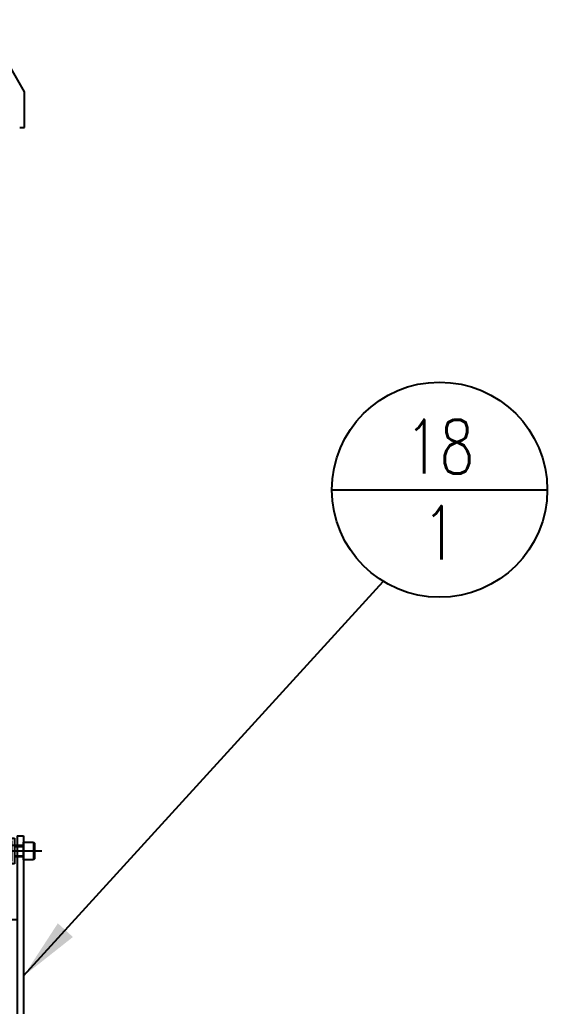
# Model space of a CAD drawing. Extents: x -2384 to 29887, y -2542 to 22350.
# Drawn here: x 6723 to 7112, y 2181 to 2909 of the extents above; entities that cross this region are included whole.
import ezdxf
from ezdxf.enums import TextEntityAlignment as Align

# ---------------------------------------------------------------- set-up
doc = ezdxf.new("R2010")
doc.units = 0
doc.header["$LTSCALE"] = 63.5
doc.header["$MEASUREMENT"] = 0
for name, pattern in [('CENTER', [2, 1.25, -0.25, 0.25, -0.25]), ('HIDDEN', [0.375, 0.25, -0.125]), ('PHANTOM', [2.5, 1.25, -0.25, 0.25, -0.25, 0.25, -0.25])]:
    doc.linetypes.add(name, pattern=pattern)
doc.layers.get('0').update_dxf_attribs({"linetype": 'CONTINUOUS'})
for name, color, linetype in [('1', 4, 'HIDDEN'), ('2', 2, 'CENTER'), ('3', 3, 'CONTINUOUS'), ('weld controller', 1, 'PHANTOM')]:
    doc.layers.add(name, color=color, linetype=linetype)
doc.styles.add('ROMANS', font='ROMANS.shx')
doc.styles.get("Standard").update_dxf_attribs({"font": 'romans.shx'})
doc.dimstyles.get("Standard").update_dxf_attribs({"dimtxt": 0.18, "dimasz": 0.18, "dimexe": 0.18, "dimexo": 0.0625, "dimgap": 0.09, "dimtad": 0, "dimtih": 1, "dimtoh": 1, "dimdec": 4, "dimzin": 0, "dimdsep": 46, "dimtxsty": 'Standard', "dimcen": 0.09, "dimadec": 0, "dimazin": 0, "dimtfac": 1, "dimtdec": 4, "dimtofl": 0, "dimtmove": 0, "dimatfit": 3, "dimfxl": 1, "dimtolj": 1, "dimtzin": 0, "dimarcsym": 0})

# ---------------------------------------------------------------- blocks, each defined once
blk = doc.blocks.new('SHCSM12x46-0600sS', base_point=(2832.57, 1603.3))
for p, q in [((2820.57, 1611.1), (2821.77, 1612.3)), ((2820.57, 1595.5), (2820.57, 1611.1)), ((2821.77, 1594.3), (2821.77, 1612.3)), ((2821.77, 1612.3), (2832.57, 1612.3)), ((2832.57, 1612.3), (2832.57, 1594.3)), ((2821.77, 1594.3), (2820.57, 1595.5)), ((2832.57, 1594.3), (2821.77, 1594.3))]:
    blk.add_line(p, q)
at = {"layer": '1'}
for p, q in [((2877.85, 1609.3), (2832.57, 1609.3)), ((2842.63, 1597.3), (2842.63, 1609.3)), ((2878.63, 1608.52), (2842.63, 1608.52)), ((2878.63, 1608.52), (2877.85, 1609.3)), ((2877.85, 1597.3), (2877.85, 1609.3)), ((2878.63, 1598.08), (2878.63, 1608.52)), ((2832.57, 1597.3), (2877.85, 1597.3)), ((2878.63, 1598.08), (2842.63, 1598.08)), ((2877.85, 1597.3), (2878.63, 1598.08))]:
    blk.add_line(p, q, dxfattribs=at)
at = {"layer": '2'}
blk.add_line((2817.39, 1603.3), (2881.8, 1603.3), dxfattribs=at)
blk = doc.blocks.new('RDLWM12sS', base_point=(2832.57, 1603.3))
for p, q in [((2832.57, 1613.86), (2835.83, 1613.86)), ((2832.57, 1592.73), (2832.57, 1613.86)), ((2835.83, 1613.86), (2835.83, 1592.73)), ((2832.57, 1603.3), (2835.83, 1606.56)), ((2832.57, 1600.04), (2835.83, 1603.3)), ((2835.83, 1592.73), (2832.57, 1592.73))]:
    blk.add_line(p, q)
blk = doc.blocks.new('PLAINM12NsS', base_point=(1601.07, 1459.4))
for p, q in [((1601.07, 1472.1), (1603.87, 1472.1)), ((1601.07, 1446.7), (1601.07, 1472.1)), ((1603.87, 1472.1), (1603.87, 1446.7)), ((1603.87, 1446.7), (1601.07, 1446.7))]:
    blk.add_line(p, q)
blk = doc.blocks.new('SHCSM8x30-0000sS', base_point=(2486.66, 1760.79))
for p, q in [((2478.66, 1766.49), (2479.46, 1767.29)), ((2478.66, 1755.09), (2478.66, 1766.49)), ((2479.46, 1754.29), (2479.46, 1767.29)), ((2479.46, 1767.29), (2486.66, 1767.29)), ((2486.66, 1767.29), (2486.66, 1754.29)), ((2479.46, 1754.29), (2478.66, 1755.09)), ((2486.66, 1754.29), (2479.46, 1754.29))]:
    blk.add_line(p, q)
at = {"layer": '1'}
for p, q in [((2516.12, 1764.79), (2486.66, 1764.79)), ((2486.66, 1756.79), (2486.66, 1764.79)), ((2516.66, 1764.25), (2486.66, 1764.25)), ((2516.66, 1764.25), (2516.12, 1764.79)), ((2516.12, 1756.79), (2516.12, 1764.79)), ((2516.66, 1757.33), (2516.66, 1764.25)), ((2516.66, 1757.33), (2486.66, 1757.33)), ((2486.66, 1756.79), (2516.12, 1756.79)), ((2516.12, 1756.79), (2516.66, 1757.33))]:
    blk.add_line(p, q, dxfattribs=at)
at = {"layer": '2'}
blk.add_line((2475.49, 1760.79), (2519.84, 1760.79), dxfattribs=at)
blk = doc.blocks.new('PLAINM8NsS', base_point=(391.48, 311))
for p, q in [((391.48, 320.4), (393.78, 320.4)), ((391.48, 301.6), (391.48, 320.4)), ((393.78, 320.4), (393.78, 301.6)), ((393.78, 301.6), (391.48, 301.6))]:
    blk.add_line(p, q)
blk = doc.blocks.new('RDLWM8SS', base_point=(635.58, 1282.78))
for p, q in [((635.58, 1290.01), (637.56, 1290.01)), ((635.58, 1275.54), (635.58, 1290.01)), ((637.56, 1290.01), (637.56, 1275.54)), ((635.58, 1282.78), (637.56, 1284.76)), ((635.58, 1280.8), (637.56, 1282.78)), ((637.56, 1275.54), (635.58, 1275.54))]:
    blk.add_line(p, q)
blk = doc.blocks.new('DIN24032M8sS', base_point=(2153.44, 1795.68))
for p, q in [((2153.44, 1790.05), (2153.44, 1801.31)), ((2154.04, 1803.19), (2159.65, 1803.19)), ((2154.04, 1799.43), (2159.65, 1799.43)), ((2160.24, 1801.31), (2160.24, 1790.05)), ((2154.04, 1791.93), (2159.65, 1791.93)), ((2154.04, 1788.18), (2159.65, 1788.18))]:
    blk.add_line(p, q)
for centre, radius, start, end in [((2156.69, 1801.31), 3.25, 144.73561, 215.26439), ((2165.55, 1795.68), 12.11, 161.94029, 198.05971), ((2156.99, 1801.31), 3.25, 324.73561, 35.26439), ((2148.14, 1795.68), 12.11, 341.94029, 18.05971), ((2156.69, 1790.05), 3.25, 144.73561, 215.26439), ((2156.99, 1790.05), 3.25, 324.73561, 35.26439)]:
    blk.add_arc(centre, radius, start, end)
at = {"layer": '2'}
blk.add_line((2150.27, 1795.68), (2163.42, 1795.68), dxfattribs=at)
blk = doc.blocks.new('A$C29D570F8')
for p, q in [((-374.76, 214.31), (-374.76, 19.76)), ((-370, 214.31), (-374.76, 214.31)), ((-370, 214.31), (-370, 19.76)), ((370, 214.31), (370, 19.76)), ((370, 214.31), (374.76, 214.31)), ((374.76, 214.31), (374.76, 19.76)), ((-370, 152.4), (-335, 152.4)), ((-335, 152.4), (-335, 4.76)), ((370, 152.4), (335, 152.4)), ((335, 152.4), (335, 4.76)), ((-355, 4.76), (-370, 19.76)), ((355, 4.76), (370, 19.76)), ((-356.96, 0), (-308.46, 0)), ((-355, 4.76), (-308.46, 4.76)), ((-355, 0), (-308.46, 0)), ((-308.46, 4.76), (-308.46, 0)), ((308.46, 4.76), (308.46, 0)), ((355, 4.76), (308.46, 4.76)), ((355, 0), (308.46, 0))]:
    blk.add_line(p, q)
for centre, radius, start, end in [((-355, 19.76), 19.76, 180, 270), ((-355, 19.76), 15, 180, 270), ((355, 19.76), 15, 270, 0), ((355, 19.76), 19.76, 270, 0)]:
    blk.add_arc(centre, radius, start, end)
at = {"layer": '1'}
for p, q in [((-327.5, 4.76), (-327.5, 0)), ((-312.5, 4.76), (-312.5, 0)), ((312.5, 4.76), (312.5, 0)), ((327.5, 4.76), (327.5, 0))]:
    blk.add_line(p, q, dxfattribs=at)
at = {"layer": '2'}
for p, q in [((-355, 203.21), (-389.76, 203.21)), ((-388.24, 203.21), (-348.89, 203.21)), ((388.24, 203.21), (348.89, 203.21)), ((-320, 19.76), (-320, -15)), ((-320, 19.76), (-320, -15))]:
    blk.add_line(p, q, dxfattribs=at)
for name, p in [('PLAINM8NsS', (-368, 203.21)), ('DIN24032M8sS', (-363.72, 203.21)), ('RDLWM8SS', (-365.7, 203.21))]:
    blk.add_blockref(name, p)
for name, p, rotation in [('PLAINM8NsS', (368, 203.21), 180), ('SHCSM8x30-0000sS', (374.76, 203.21), 180), ('DIN24032M8sS', (363.76, 203.21), 180), ('RDLWM8SS', (365.7, 203.21), 180), ('SHCSM12x46-0600sS', (-320, 10.82), 270), ('SHCSM12x46-0600sS', (320, 10.82), 270), ('PLAINM12NsS', (-320, 7.56), 270), ('RDLWM12sS', (-320, 10.82), 270), ('PLAINM12NsS', (320, 7.56), 270), ('RDLWM12sS', (320, 10.82), 270)]:
    blk.add_blockref(name, p, dxfattribs=dict(rotation=rotation))
blk = doc.blocks.new('A$C53227E15')
at = {"layer": 'weld controller', "ltscale": 0.5}
for p, q in [((375.31, 610.92), (344.61, 664.1)), ((375.31, 584.6), (375.31, 610.92)), ((371.9, 584.6), (375.31, 584.6))]:
    blk.add_line(p, q, dxfattribs=at)

msp = doc.modelspace()

# ---------------------------------------------------------------- linework, layer by layer
at = {"layer": '3'}
msp.add_line((6953.16, 2562.32), (7111.91, 2562.32), dxfattribs=at)
msp.add_circle((7032.53, 2562.32), 79.38, dxfattribs=at)

# ---------------------------------------------------------------- block references
for name, p in [('A$C53227E15', (6351.01, 2244.95)), ('A$C29D570F8', (6351.01, 2092.55))]:
    msp.add_blockref(name, p)

# ---------------------------------------------------------------- texts
at = {"layer": '3', "style": 'ROMANS', "width": 0.75}
for s, height, p in [('18', 39.688, (7032.53, 2574.23)), ('1', 39.69, (7032.53, 2510.73))]:
    msp.add_text(s, height=height, dxfattribs=at).set_placement(p, align=Align.CENTER)

# ---------------------------------------------------------------- leaders
at = {"layer": '3'}
msp.add_leader([(6725.77, 2203.58), (6990.95, 2494.71)], dimstyle='Standard', override={"dimscale": 254, "dimexe": 0.06, "dimgap": 0.09, "dimtad": 0, "dimdec": 2, "dimzin": 4, "dimtxsty": 'ROMANS', "dimtix": 1, "dimatfit": 1}, dxfattribs=at)

doc.saveas('drawing.dxf')
